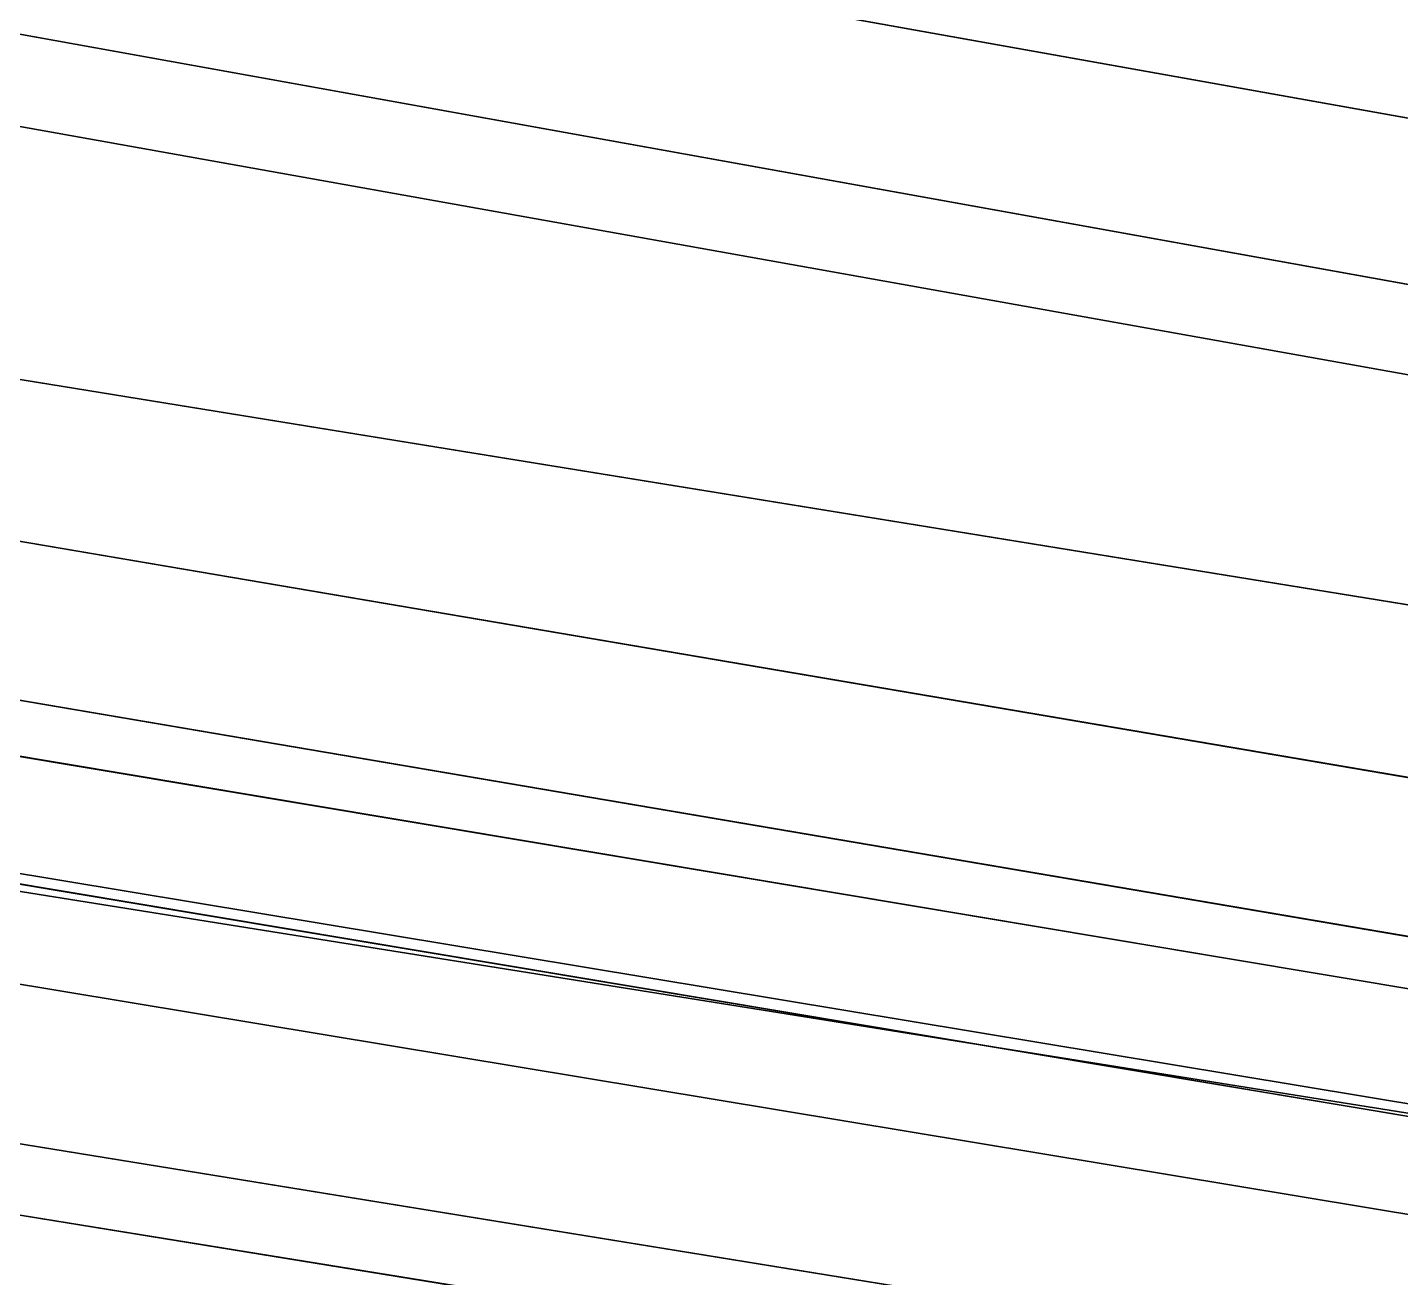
# Model space of a CAD drawing. Header units: metres. Extents: x 503497 to 504361, y 6966567 to 6966857.
# Drawn here: x 504152.9329 to 504153.1007, y 6966752.6948 to 6966752.8475 of the extents above; entities that cross this region are included whole.
import ezdxf

# ---------------------------------------------------------------- set-up
doc = ezdxf.new("R2010")
doc.units = ezdxf.units.M

msp = doc.modelspace()

# ---------------------------------------------------------------- linework, layer by layer
at = {"layer": 'SHADOW_APPROVED_20260122T071500'}
for points in [[(504131.954, 6966755.9236), (504160.9824, 6966751.3955), (504070.6974, 6966767.5442), (504041.669, 6966772.0723), (504131.954, 6966755.9236)], [(504160.9824, 6966751.3955), (504160.6196, 6966749.0699), (504070.3346, 6966765.2186), (504070.6974, 6966767.5442), (504160.9824, 6966751.3955)], [(504161.9915, 6966748.8559), (504162.3543, 6966751.1815), (504072.0693, 6966767.3302), (504071.7065, 6966765.0046), (504161.9915, 6966748.8559)], [(504162.3543, 6966751.1815), (504177.0609, 6966748.8875), (504086.7759, 6966765.0362), (504072.0693, 6966767.3302), (504162.3543, 6966751.1815)]]:
    msp.add_lwpolyline(points, close=True, dxfattribs=at)
at = {"layer": 'SHADOW_APPROVED_20260126T071100'}
for points in [[(504131.954, 6966755.9236), (504160.9824, 6966751.3955), (504064.2912, 6966767.8478), (504035.2628, 6966772.3759), (504131.954, 6966755.9236)], [(504160.9824, 6966751.3955), (504160.6196, 6966749.0699), (504063.9284, 6966765.5222), (504064.2912, 6966767.8478), (504160.9824, 6966751.3955)], [(504161.9915, 6966748.8559), (504162.3543, 6966751.1815), (504065.6631, 6966767.6338), (504065.3003, 6966765.3082), (504161.9915, 6966748.8559)], [(504162.3543, 6966751.1815), (504177.0609, 6966748.8875), (504080.3697, 6966765.3398), (504065.6631, 6966767.6338), (504162.3543, 6966751.1815)]]:
    msp.add_lwpolyline(points, close=True, dxfattribs=at)
at = {"layer": 'SHADOW_APPROVED_20261019T053000'}
for points in [[(504162.3543, 6966751.1815), (504177.0609, 6966748.8875), (503546.3892, 6966849.633), (503531.6826, 6966851.927), (504162.3543, 6966751.1815)], [(504177.0609, 6966748.8875), (504175.3149, 6966737.6944), (503544.6432, 6966838.4399), (503546.3892, 6966849.633), (504177.0609, 6966748.8875)]]:
    msp.add_lwpolyline(points, close=True, dxfattribs=at)
at = {"layer": 'SHADOW_APPROVED_20261112T063500'}
for points in [[(504131.954, 6966755.9236), (504160.9824, 6966751.3955), (504053.5168, 6966768.8411), (504024.4884, 6966773.3692), (504131.954, 6966755.9236)], [(504160.9824, 6966751.3955), (504160.6196, 6966749.0699), (504053.154, 6966766.5155), (504053.5168, 6966768.8411), (504160.9824, 6966751.3955)], [(504161.9915, 6966748.8559), (504162.3543, 6966751.1815), (504054.8887, 6966768.6271), (504054.5259, 6966766.3015), (504161.9915, 6966748.8559)], [(504162.3543, 6966751.1815), (504177.0609, 6966748.8875), (504069.5953, 6966766.3331), (504054.8887, 6966768.6271), (504162.3543, 6966751.1815)], [(504177.0609, 6966748.8875), (504175.3149, 6966737.6944), (504067.8493, 6966755.14), (504069.5953, 6966766.3331), (504177.0609, 6966748.8875)]]:
    msp.add_lwpolyline(points, close=True, dxfattribs=at)
at = {"layer": 'SHADOW_APPROVED_20261113T063500'}
for points in [[(504131.954, 6966755.9236), (504160.9824, 6966751.3955), (504054.0288, 6966769.2954), (504025.0004, 6966773.8235), (504131.954, 6966755.9236)], [(504160.9824, 6966751.3955), (504160.6196, 6966749.0699), (504053.666, 6966766.9698), (504054.0288, 6966769.2954), (504160.9824, 6966751.3955)], [(504161.9915, 6966748.8559), (504162.3543, 6966751.1815), (504055.4007, 6966769.0814), (504055.0379, 6966766.7558), (504161.9915, 6966748.8559)], [(504162.3543, 6966751.1815), (504177.0609, 6966748.8875), (504070.1073, 6966766.7874), (504055.4007, 6966769.0814), (504162.3543, 6966751.1815)]]:
    msp.add_lwpolyline(points, close=True, dxfattribs=at)
at = {"layer": 'SHADOW_APPROVED_20261122T065200'}
for points in [[(504131.954, 6966755.9236), (504160.9824, 6966751.3955), (504073.3244, 6966767.1972), (504044.296, 6966771.7253), (504131.954, 6966755.9236)], [(504160.9824, 6966751.3955), (504160.6196, 6966749.0699), (504072.9616, 6966764.8716), (504073.3244, 6966767.1972), (504160.9824, 6966751.3955)]]:
    msp.add_lwpolyline(points, close=True, dxfattribs=at)
at = {"layer": 'SHADOW_APPROVED_20261123T070300'}
for points in [[(504131.954, 6966755.9236), (504160.9824, 6966751.3955), (504081.8177, 6966764.5244), (504052.7893, 6966769.0525), (504131.954, 6966755.9236)], [(504160.9824, 6966751.3955), (504160.6196, 6966749.0699), (504081.4549, 6966762.1988), (504081.8177, 6966764.5244), (504160.9824, 6966751.3955)], [(504161.9915, 6966748.8559), (504162.3543, 6966751.1815), (504083.1896, 6966764.3104), (504082.8268, 6966761.9848), (504161.9915, 6966748.8559)], [(504162.3543, 6966751.1815), (504177.0609, 6966748.8875), (504097.8962, 6966762.0164), (504083.1896, 6966764.3104), (504162.3543, 6966751.1815)]]:
    msp.add_lwpolyline(points, close=True, dxfattribs=at)
at = {"layer": 'SHADOW_COMPARATOR_RL48_20260122T071500'}
for points in [[(504131.954, 6966755.9236), (504160.9824, 6966751.3955), (504109.4983, 6966760.6041), (504080.4699, 6966765.1322), (504131.954, 6966755.9236)], [(504160.9824, 6966751.3955), (504160.6196, 6966749.0699), (504109.1355, 6966758.2785), (504109.4983, 6966760.6041), (504160.9824, 6966751.3955)], [(504161.9915, 6966748.8559), (504162.3543, 6966751.1815), (504110.8702, 6966760.3901), (504110.5074, 6966758.0645), (504161.9915, 6966748.8559)], [(504162.3543, 6966751.1815), (504177.0609, 6966748.8875), (504125.5768, 6966758.0961), (504110.8702, 6966760.3901), (504162.3543, 6966751.1815)]]:
    msp.add_lwpolyline(points, close=True, dxfattribs=at)
at = {"layer": 'SHADOW_COMPARATOR_RL48_20260126T071100'}
for points in [[(504131.954, 6966755.9236), (504160.9824, 6966751.3955), (504105.8452, 6966760.7773), (504076.8168, 6966765.3054), (504131.954, 6966755.9236)], [(504160.9824, 6966751.3955), (504160.6196, 6966749.0699), (504105.4824, 6966758.4517), (504105.8452, 6966760.7773), (504160.9824, 6966751.3955)], [(504161.9915, 6966748.8559), (504162.3543, 6966751.1815), (504107.2171, 6966760.5633), (504106.8543, 6966758.2377), (504161.9915, 6966748.8559)], [(504162.3543, 6966751.1815), (504177.0609, 6966748.8875), (504121.9237, 6966758.2693), (504107.2171, 6966760.5633), (504162.3543, 6966751.1815)]]:
    msp.add_lwpolyline(points, close=True, dxfattribs=at)
at = {"layer": 'SHADOW_COMPARATOR_RL48_20261019T053000'}
for points in [[(504162.3543, 6966751.1815), (504177.0609, 6966748.8875), (503817.4265, 6966806.3366), (503802.7199, 6966808.6306), (504162.3543, 6966751.1815)], [(504177.0609, 6966748.8875), (504175.3149, 6966737.6944), (503815.6805, 6966795.1435), (503817.4265, 6966806.3366), (504177.0609, 6966748.8875)]]:
    msp.add_lwpolyline(points, close=True, dxfattribs=at)
at = {"layer": 'SHADOW_COMPARATOR_RL48_20261112T063500'}
for points in [[(504131.954, 6966755.9236), (504160.9824, 6966751.3955), (504099.7012, 6966761.3437), (504070.6728, 6966765.8718), (504131.954, 6966755.9236)], [(504160.9824, 6966751.3955), (504160.6196, 6966749.0699), (504099.3384, 6966759.0181), (504099.7012, 6966761.3437), (504160.9824, 6966751.3955)], [(504161.9915, 6966748.8559), (504162.3543, 6966751.1815), (504101.0731, 6966761.1297), (504100.7103, 6966758.8041), (504161.9915, 6966748.8559)], [(504162.3543, 6966751.1815), (504177.0609, 6966748.8875), (504115.7797, 6966758.8357), (504101.0731, 6966761.1297), (504162.3543, 6966751.1815)], [(504177.0609, 6966748.8875), (504175.3149, 6966737.6944), (504114.0337, 6966747.6426), (504115.7797, 6966758.8357), (504177.0609, 6966748.8875)]]:
    msp.add_lwpolyline(points, close=True, dxfattribs=at)
at = {"layer": 'SHADOW_COMPARATOR_RL48_20261113T063500'}
for points in [[(504131.954, 6966755.9236), (504160.9824, 6966751.3955), (504099.9932, 6966761.6028), (504070.9648, 6966766.1309), (504131.954, 6966755.9236)], [(504160.9824, 6966751.3955), (504160.6196, 6966749.0699), (504099.6304, 6966759.2772), (504099.9932, 6966761.6028), (504160.9824, 6966751.3955)], [(504161.9915, 6966748.8559), (504162.3543, 6966751.1815), (504101.3651, 6966761.3888), (504101.0023, 6966759.0632), (504161.9915, 6966748.8559)], [(504162.3543, 6966751.1815), (504177.0609, 6966748.8875), (504116.0717, 6966759.0948), (504101.3651, 6966761.3888), (504162.3543, 6966751.1815)]]:
    msp.add_lwpolyline(points, close=True, dxfattribs=at)
at = {"layer": 'SHADOW_COMPARATOR_RL48_20261122T065200'}
for points in [[(504131.954, 6966755.9236), (504160.9824, 6966751.3955), (504110.9963, 6966760.4062), (504081.9679, 6966764.9343), (504131.954, 6966755.9236)], [(504160.9824, 6966751.3955), (504160.6196, 6966749.0699), (504110.6335, 6966758.0806), (504110.9963, 6966760.4062), (504160.9824, 6966751.3955)]]:
    msp.add_lwpolyline(points, close=True, dxfattribs=at)
at = {"layer": 'SHADOW_COMPARATOR_RL48_20261123T070300'}
for points in [[(504131.954, 6966755.9236), (504160.9824, 6966751.3955), (504115.8395, 6966758.8821), (504086.8111, 6966763.4102), (504131.954, 6966755.9236)], [(504160.9824, 6966751.3955), (504160.6196, 6966749.0699), (504115.4767, 6966756.5565), (504115.8395, 6966758.8821), (504160.9824, 6966751.3955)], [(504161.9915, 6966748.8559), (504162.3543, 6966751.1815), (504117.2114, 6966758.6681), (504116.8486, 6966756.3425), (504161.9915, 6966748.8559)], [(504162.3543, 6966751.1815), (504177.0609, 6966748.8875), (504131.918, 6966756.3741), (504117.2114, 6966758.6681), (504162.3543, 6966751.1815)]]:
    msp.add_lwpolyline(points, close=True, dxfattribs=at)

doc.saveas('drawing.dxf')
